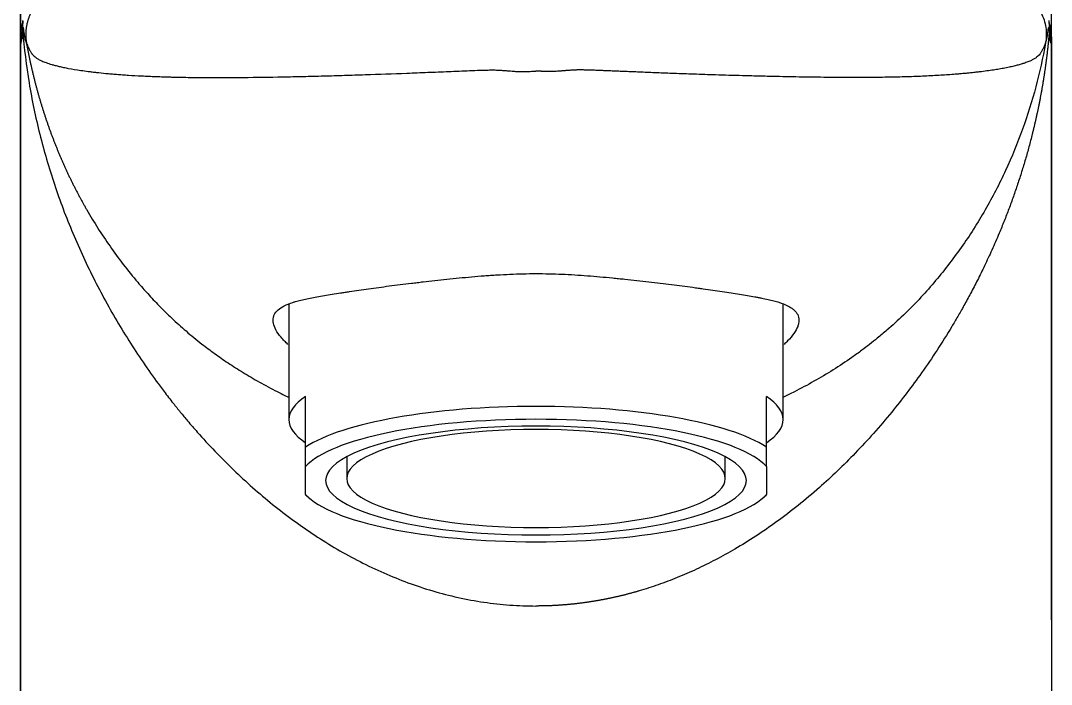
# Model space of a CAD drawing. Extents: x 0 to 790, y 0 to 579.
# Drawn here: x 170.19 to 219.19, y 287.2 to 318.75 of the extents above; entities that cross this region are included whole.
import ezdxf

# ---------------------------------------------------------------- set-up
doc = ezdxf.new("R2010")
doc.units = 0
doc.header["$LTSCALE"] = 10
doc.header["$MEASUREMENT"] = 0
doc.layers.add('1', color=7, linetype='CONTINUOUS')

msp = doc.modelspace()

# ---------------------------------------------------------------- linework, layer by layer
at = {"layer": '1', "color": 7, "linetype": 'Continuous', "lineweight": -3}
for p, q in [((182.94, 305.267), (182.94, 299.786)), ((206.44, 299.786), (206.44, 305.265)), ((183.74, 298.475), (183.74, 300.889)), ((205.64, 298.475), (205.64, 300.889)), ((185.69, 298.017), (185.69, 296.985)), ((203.69, 296.985), (203.69, 298.017)), ((183.74, 296.221), (183.74, 297.557)), ((205.64, 297.557), (205.64, 296.221)), ((183.74, 296.212), (183.852, 296.108)), ((205.529, 296.108), (205.64, 296.212))]:
    msp.add_line(p, q, dxfattribs=at)
for centre, major_axis, start_param, end_param in [((194.69, 299.786), (-11.75, 0), 5.912046, 6.654324), ((194.69, 299.786), (-11.75, 0), 2.770454, 3.512732), ((194.69, 297.372), (-11.75, 0), 4.712389, 5.912046), ((194.69, 297.372), (11.75, 0), 0.371139, 1.570796), ((194.69, 296.889), (-11.25, 0), 4.712389, 6.051729), ((194.69, 296.889), (-10, 0), 4.712389, 7.853982), ((194.69, 296.889), (11.25, 0), 0.231456, 1.570796), ((194.69, 296.889), (10, 0), 4.712389, 7.853982), ((194.69, 296.985), (-9, 0), 4.712389, 7.853982), ((194.69, 296.985), (9, 0), 4.712389, 7.853982), ((194.69, 296.889), (-11.25, 0), 0.231456, 1.570796), ((194.69, 296.889), (11.25, 0), 4.712389, 6.051729)]:
    msp.add_ellipse(centre, major_axis=major_axis, ratio=0.258819, start_param=start_param, end_param=end_param, dxfattribs=at)
for points, knots in [([(170.19, 317.975), (170.19, 317.979), (170.19, 317.986), (170.19, 317.996), (170.19, 318.007), (170.19, 318.017), (170.19, 318.029), (170.19, 318.04), (170.19, 318.051), (170.19, 318.063), (170.19, 318.075), (170.19, 318.087), (170.19, 318.099), (170.19, 318.112), (170.19, 318.125), (170.19, 318.138), (170.19, 318.151), (170.19, 318.164), (170.19, 318.178), (170.19, 318.192), (170.19, 318.206), (170.19, 318.22), (170.19, 318.235), (170.19, 318.249), (170.19, 318.264), (170.19, 318.279), (170.19, 318.295), (170.19, 318.31), (170.19, 318.326), (170.19, 318.342), (170.19, 318.358), (170.19, 318.375), (170.19, 318.391), (170.19, 318.408), (170.19, 318.425), (170.19, 318.442), (170.19, 318.46), (170.19, 318.478), (170.19, 318.495), (170.19, 318.514), (170.19, 318.532), (170.19, 318.551), (170.19, 318.569), (170.19, 318.588), (170.19, 318.607), (170.19, 318.627), (170.19, 318.647), (170.19, 318.666), (170.19, 318.686), (170.19, 318.707), (170.19, 318.727), (170.19, 318.748), (170.19, 318.769), (170.19, 318.79), (170.19, 318.896), (170.19, 319.099), (170.19, 319.427), (170.19, 319.789), (170.19, 320.182), (170.19, 320.605), (170.19, 321.057), (170.19, 321.543), (170.19, 322.056), (170.19, 322.595), (170.19, 323.015), (170.19, 323.304), (170.19, 323.448), (170.19, 323.595), (170.19, 323.72), (170.19, 323.827), (170.19, 323.921), (170.19, 324.031), (170.19, 324.156), (170.19, 324.245), (170.19, 324.292)], [0, 0, 0, 0, 0.004687, 0.009375, 0.014065, 0.018756, 0.023449, 0.028144, 0.03284, 0.037538, 0.042238, 0.046939, 0.051643, 0.056348, 0.061055, 0.065763, 0.070474, 0.075187, 0.079901, 0.084618, 0.089336, 0.094057, 0.09878, 0.103505, 0.108232, 0.112961, 0.117693, 0.122427, 0.127163, 0.131901, 0.136642, 0.141385, 0.146131, 0.150879, 0.155629, 0.160382, 0.165138, 0.169896, 0.174657, 0.17942, 0.184186, 0.188955, 0.193726, 0.198501, 0.203278, 0.208057, 0.21284, 0.217626, 0.222414, 0.227206, 0.232, 0.236797, 0.241598, 0.246401, 0.251208, 0.313105, 0.37536, 0.438032, 0.501184, 0.563216, 0.625874, 0.689209, 0.753273, 0.815777, 0.87945, 0.89511, 0.910852, 0.926678, 0.942588, 0.95084, 0.960707, 0.97219, 0.985287, 1, 1, 1, 1]), ([(219.19, 317.975), (219.19, 318.156), (219.19, 318.436), (219.19, 319.174), (219.19, 319.631), (219.19, 320.306), (219.19, 320.446), (219.19, 320.736), (219.19, 320.886), (219.19, 321.197), (219.19, 321.437), (219.19, 321.687), (219.19, 321.856), (219.19, 321.942), (219.19, 322.374), (219.19, 322.919), (219.19, 323.593), (219.19, 323.89), (219.19, 324.04), (219.19, 324.091), (219.19, 324.191), (219.19, 324.242), (219.19, 324.292)], [0, 0, 0, 0, 0.25, 0.25, 0.5, 0.5, 0.5625, 0.5625, 0.625, 0.625, 0.6875, 0.71875, 0.71875, 0.75, 0.75, 0.875, 0.9375, 0.96875, 0.96875, 0.984375, 0.984375, 1, 1, 1, 1]), ([(171.726, 320.156), (171.719, 320.153), (171.705, 320.146), (171.685, 320.136), (171.664, 320.125), (171.643, 320.114), (171.62, 320.102), (171.598, 320.089), (171.575, 320.076), (171.551, 320.062), (171.527, 320.047), (171.503, 320.032), (171.478, 320.016), (171.453, 319.999), (171.427, 319.982), (171.401, 319.963), (171.374, 319.944), (171.347, 319.924), (171.32, 319.903), (171.292, 319.881), (171.264, 319.859), (171.236, 319.835), (171.208, 319.81), (171.18, 319.785), (171.151, 319.758), (171.122, 319.73), (171.093, 319.701), (171.064, 319.671), (171.035, 319.64), (171.006, 319.608), (170.978, 319.575), (170.949, 319.54), (170.921, 319.504), (170.892, 319.467), (170.864, 319.429), (170.837, 319.39), (170.81, 319.349), (170.783, 319.308), (170.757, 319.265), (170.731, 319.22), (170.706, 319.175), (170.678, 319.121), (170.647, 319.059), (170.616, 318.988), (170.588, 318.918), (170.562, 318.849), (170.539, 318.78), (170.519, 318.711), (170.501, 318.643), (170.485, 318.576), (170.472, 318.51), (170.461, 318.446), (170.452, 318.382), (170.445, 318.319), (170.439, 318.258), (170.436, 318.198), (170.434, 318.14), (170.433, 318.083), (170.434, 318.028), (170.436, 317.974), (170.439, 317.921), (170.444, 317.87), (170.449, 317.821), (170.455, 317.773), (170.462, 317.727), (170.467, 317.696), (170.47, 317.681)], [0, 0, 0, 0, 0.007445, 0.015132, 0.023062, 0.031238, 0.039661, 0.048333, 0.057255, 0.066431, 0.075861, 0.085547, 0.095492, 0.105697, 0.116163, 0.126892, 0.137886, 0.149146, 0.160673, 0.172469, 0.184535, 0.196872, 0.209481, 0.222362, 0.235516, 0.248944, 0.262645, 0.27662, 0.290868, 0.30539, 0.320183, 0.335249, 0.350584, 0.366188, 0.38206, 0.398196, 0.414595, 0.431253, 0.448169, 0.465338, 0.482756, 0.50042, 0.526634, 0.55243, 0.577794, 0.602715, 0.627182, 0.651185, 0.674717, 0.69777, 0.72034, 0.742422, 0.764013, 0.78511, 0.805711, 0.825817, 0.845428, 0.864544, 0.883168, 0.901301, 0.918948, 0.93611, 0.952791, 0.968997, 0.984732, 1, 1, 1, 1]), ([(170.206, 318.241), (170.206, 318.241), (170.206, 318.241), (170.216, 318.33), (170.232, 318.419), (170.262, 318.54), (170.27, 318.573), (170.28, 318.605)], [0, 0, 0, 0, 0.000091, 0.000091, 0.732758, 0.732758, 1, 1, 1, 1]), ([(170.288, 318.265), (170.288, 318.272), (170.287, 318.287), (170.285, 318.31), (170.284, 318.333), (170.283, 318.357), (170.282, 318.38), (170.281, 318.403), (170.281, 318.426), (170.281, 318.45), (170.281, 318.473), (170.281, 318.497), (170.282, 318.521), (170.283, 318.544), (170.284, 318.568), (170.285, 318.592), (170.287, 318.616), (170.288, 318.639), (170.29, 318.663), (170.293, 318.687), (170.295, 318.711), (170.298, 318.735), (170.3, 318.752), (170.301, 318.76), (170.302, 318.761)], [0, 0, 0, 0, 0.046115, 0.092374, 0.138775, 0.185316, 0.231997, 0.278815, 0.325768, 0.372854, 0.420073, 0.467421, 0.514896, 0.562498, 0.610223, 0.65807, 0.706037, 0.754121, 0.80232, 0.850632, 0.899055, 0.947587, 0.996225, 1, 1, 1, 1]), ([(219.092, 318.265), (219.102, 318.382), (219.103, 318.549), (219.085, 318.714), (219.079, 318.761)], [0, 0, 0, 0, 0.711681, 1, 1, 1, 1]), ([(219.174, 318.241), (219.174, 318.241), (219.174, 318.241), (219.164, 318.33), (219.148, 318.419), (219.119, 318.54), (219.11, 318.571), (219.101, 318.603)], [0, 0, 0, 0, 0.000185, 0.000185, 0.735749, 0.735749, 1, 1, 1, 1]), ([(170.223, 317.702), (170.219, 317.812), (170.222, 317.924), (170.241, 318.097), (170.25, 318.157), (170.261, 318.216)], [0, 0, 0, 0, 0.656437, 0.656437, 1, 1, 1, 1]), ([(170.223, 317.702), (170.231, 317.746), (170.24, 317.791), (170.249, 317.847), (170.251, 317.859), (170.255, 317.882), (170.26, 317.916), (170.265, 317.962), (170.269, 318.003), (170.271, 318.021), (170.272, 318.033), (170.272, 318.039), (170.274, 318.07), (170.278, 318.119), (170.281, 318.168), (170.285, 318.216), (170.287, 318.24), (170.288, 318.265)], [0, 0, 0, 0, 0.25, 0.25, 0.3125, 0.3125, 0.375, 0.5, 0.5625, 0.59375, 0.59375, 0.625, 0.625, 0.75, 0.875, 0.875, 1, 1, 1, 1]), ([(170.47, 317.681), (170.455, 317.718), (170.428, 317.806), (170.396, 317.963), (170.369, 318.125), (170.352, 318.247), (170.34, 318.326), (170.331, 318.374), (170.323, 318.407), (170.316, 318.424), (170.309, 318.421), (170.302, 318.396), (170.295, 318.346), (170.291, 318.295), (170.288, 318.265)], [0, 0, 0, 0, 0.125, 0.25, 0.375, 0.5, 0.5625, 0.625, 0.6875, 0.75, 0.8125, 0.875, 0.9375, 1, 1, 1, 1]), ([(170.288, 318.265), (170.356, 317.438), (170.56, 315.791), (171.068, 313.353), (171.65, 311.361), (172.205, 309.798), (172.666, 308.642), (173.169, 307.504), (173.712, 306.385), (174.296, 305.286), (174.917, 304.208), (175.576, 303.153), (176.272, 302.122), (176.898, 301.263), (177.406, 300.607), (177.78, 300.143), (178.161, 299.684), (178.703, 299.057), (179.422, 298.274), (180.301, 297.393), (181.215, 296.549), (182.165, 295.746), (183.48, 294.734), (185.213, 293.591), (187.06, 292.641), (188.599, 292.02), (189.78, 291.628), (190.985, 291.317), (192.209, 291.091), (193.446, 290.954), (194.276, 290.923), (194.69, 290.923)], [0, 0, 0, 0, 0.0625, 0.125, 0.1875, 0.21875, 0.25, 0.28125, 0.3125, 0.34375, 0.375, 0.40625, 0.4375, 0.46875, 0.486328, 0.5, 0.513672, 0.53125, 0.5625, 0.59375, 0.625, 0.65625, 0.6875, 0.75, 0.8125, 0.84375, 0.875, 0.90625, 0.9375, 0.96875, 1, 1, 1, 1]), ([(219.092, 318.265), (219.088, 318.211), (219.079, 318.102), (219.064, 317.94), (219.049, 317.779), (219.032, 317.617), (219.015, 317.456), (218.997, 317.295), (218.978, 317.134), (218.958, 316.974), (218.938, 316.814), (218.916, 316.654), (218.894, 316.494), (218.871, 316.334), (218.847, 316.175), (218.822, 316.016), (218.797, 315.858), (218.77, 315.7), (218.743, 315.542), (218.715, 315.384), (218.687, 315.226), (218.657, 315.069), (218.627, 314.912), (218.595, 314.756), (218.564, 314.6), (218.531, 314.444), (218.497, 314.288), (218.463, 314.133), (218.428, 313.978), (218.393, 313.823), (218.356, 313.669), (218.319, 313.515), (218.244, 313.211), (218.127, 312.76), (217.959, 312.163), (217.779, 311.568), (217.588, 310.977), (217.385, 310.388), (217.171, 309.803), (216.946, 309.222), (216.678, 308.568), (216.369, 307.86), (216.024, 307.117), (215.685, 306.43), (215.357, 305.799), (215.043, 305.222), (214.746, 304.698), (214.105, 303.611), (213.098, 302.068), (211.824, 300.393), (210.754, 299.138), (209.889, 298.203), (209.029, 297.345), (208.123, 296.512), (207.168, 295.707), (206.158, 294.936), (205.155, 294.244), (204.183, 293.642), (203.241, 293.119), (202.326, 292.667), (201.414, 292.27), (200.507, 291.927), (199.877, 291.724), (199.531, 291.623), (199.466, 291.604), (199.4, 291.585), (199.335, 291.567), (199.269, 291.549), (199.204, 291.531), (199.138, 291.513), (199.073, 291.496), (199.007, 291.479), (198.942, 291.462), (198.876, 291.445), (198.811, 291.429), (198.745, 291.413), (198.68, 291.397), (198.614, 291.382), (198.548, 291.367), (198.483, 291.352), (198.417, 291.337), (198.352, 291.323), (198.286, 291.308), (198.221, 291.294), (198.155, 291.281), (198.089, 291.267), (198.024, 291.254), (197.958, 291.241), (197.893, 291.229), (197.827, 291.216), (197.761, 291.204), (197.696, 291.192), (197.63, 291.18), (197.565, 291.169), (197.499, 291.158), (197.434, 291.147), (197.368, 291.137), (197.302, 291.126), (197.237, 291.116), (197.171, 291.106), (197.106, 291.097), (197.04, 291.088), (196.975, 291.078), (196.909, 291.07), (196.844, 291.061), (196.778, 291.053), (196.713, 291.045), (196.647, 291.037), (196.582, 291.03), (196.516, 291.022), (196.451, 291.015), (196.386, 291.009), (196.32, 291.002), (196.255, 290.996), (196.189, 290.99), (196.124, 290.984), (196.059, 290.979), (195.993, 290.974), (195.928, 290.969), (195.863, 290.964), (195.797, 290.96), (195.732, 290.955), (195.667, 290.951), (195.602, 290.948), (195.536, 290.944), (195.471, 290.941), (195.406, 290.938), (195.341, 290.936), (195.276, 290.933), (195.211, 290.931), (195.145, 290.929), (195.08, 290.928), (195.015, 290.926), (194.95, 290.925), (194.885, 290.924), (194.82, 290.924), (194.755, 290.923), (194.712, 290.923), (194.69, 290.923)], [0, 0, 0, 0, 0.004089, 0.008175, 0.012257, 0.016334, 0.020408, 0.024478, 0.028544, 0.032606, 0.036664, 0.040719, 0.044769, 0.048816, 0.05286, 0.056899, 0.060935, 0.064967, 0.068995, 0.07302, 0.077041, 0.081058, 0.085072, 0.089082, 0.093088, 0.097091, 0.10109, 0.105085, 0.109077, 0.113065, 0.11705, 0.121031, 0.125009, 0.14058, 0.156168, 0.171771, 0.187389, 0.203023, 0.218671, 0.234335, 0.250016, 0.271953, 0.292542, 0.311779, 0.329656, 0.346162, 0.361286, 0.375021, 0.441279, 0.500002, 0.533512, 0.565521, 0.596019, 0.625002, 0.658248, 0.690154, 0.720731, 0.749998, 0.776296, 0.801922, 0.826898, 0.851246, 0.874994, 0.876707, 0.878418, 0.880128, 0.881837, 0.883544, 0.885249, 0.886953, 0.888656, 0.890357, 0.892057, 0.893755, 0.895452, 0.897147, 0.898841, 0.900533, 0.902225, 0.903915, 0.905603, 0.90729, 0.908976, 0.91066, 0.912344, 0.914026, 0.915706, 0.917385, 0.919063, 0.92074, 0.922416, 0.92409, 0.925763, 0.927435, 0.929106, 0.930776, 0.932444, 0.934111, 0.935777, 0.937442, 0.939106, 0.940769, 0.942431, 0.944091, 0.945751, 0.947409, 0.949067, 0.950723, 0.952379, 0.954033, 0.955686, 0.957339, 0.95899, 0.960641, 0.96229, 0.963939, 0.965587, 0.967233, 0.968879, 0.970524, 0.972169, 0.973812, 0.975454, 0.977096, 0.978737, 0.980377, 0.982016, 0.983655, 0.985293, 0.98693, 0.988566, 0.990201, 0.991836, 0.99347, 0.995104, 0.996736, 0.998369, 1, 1, 1, 1]), ([(219.158, 317.702), (219.156, 317.711), (219.153, 317.729), (219.148, 317.755), (219.143, 317.782), (219.138, 317.809), (219.133, 317.836), (219.129, 317.863), (219.124, 317.891), (219.121, 317.918), (219.118, 317.942), (219.115, 317.962), (219.114, 317.978), (219.112, 317.995), (219.111, 318.013), (219.109, 318.028), (219.108, 318.042), (219.107, 318.057), (219.106, 318.083), (219.104, 318.11), (219.102, 318.141), (219.099, 318.17), (219.096, 318.212), (219.094, 318.245), (219.092, 318.265)], [0, 0, 0, 0, 0.050215, 0.100306, 0.150278, 0.200139, 0.249893, 0.299547, 0.349756, 0.399667, 0.449289, 0.477255, 0.506209, 0.536154, 0.56709, 0.599022, 0.616471, 0.641438, 0.673916, 0.748819, 0.781513, 0.831459, 0.89862, 1, 1, 1, 1]), ([(219.158, 317.702), (219.162, 317.812), (219.158, 317.924), (219.14, 318.097), (219.131, 318.157), (219.119, 318.216)], [0, 0, 0, 0, 0.656437, 0.656437, 1, 1, 1, 1]), ([(170.19, 302.752), (170.19, 302.909), (170.19, 303.369), (170.19, 304.121), (170.19, 304.997), (170.19, 305.849), (170.19, 306.678), (170.19, 307.484), (170.19, 308.268), (170.19, 309.032), (170.19, 309.773), (170.19, 310.49), (170.19, 311.183), (170.19, 311.851), (170.19, 312.495), (170.19, 313.114), (170.19, 313.594), (170.19, 313.949), (170.19, 314.188), (170.19, 314.423), (170.19, 314.652), (170.19, 314.875), (170.19, 315.094), (170.19, 315.307), (170.19, 315.515), (170.19, 315.679), (170.19, 315.801), (170.19, 315.884), (170.19, 315.967), (170.19, 316.049), (170.19, 316.13), (170.19, 316.21), (170.19, 316.29), (170.19, 316.368), (170.19, 316.446), (170.19, 316.524), (170.19, 316.6), (170.19, 316.676), (170.19, 316.751), (170.19, 316.826), (170.19, 316.899), (170.19, 316.972), (170.19, 317.044), (170.19, 317.116), (170.19, 317.186), (170.19, 317.256), (170.19, 317.325), (170.19, 317.394), (170.19, 317.461), (170.19, 317.528), (170.19, 317.594), (170.19, 317.66), (170.19, 317.725), (170.19, 317.789), (170.19, 317.852), (170.19, 317.914), (170.19, 317.955), (170.19, 317.976)], [0, 0, 0, 0, 0.021711, 0.06384, 0.10566, 0.147216, 0.188556, 0.229725, 0.270773, 0.312124, 0.353399, 0.394649, 0.435921, 0.477265, 0.518729, 0.560363, 0.602212, 0.620024, 0.637803, 0.655552, 0.673275, 0.690973, 0.708651, 0.726311, 0.743958, 0.761593, 0.769041, 0.776503, 0.78398, 0.79147, 0.798976, 0.806496, 0.814032, 0.821583, 0.82915, 0.836732, 0.84433, 0.851945, 0.859577, 0.867225, 0.87489, 0.882572, 0.890271, 0.897988, 0.905723, 0.913475, 0.921246, 0.929036, 0.936844, 0.94467, 0.952516, 0.960381, 0.968265, 0.976169, 0.984093, 0.992036, 1, 1, 1, 1]), ([(170.192, 317.894), (170.193, 317.809), (170.197, 317.751), (170.208, 317.673), (170.216, 317.668), (170.223, 317.702)], [0, 0, 0, 0, 0.435247, 0.435247, 1, 1, 1, 1]), ([(170.47, 317.681), (170.474, 317.655), (170.484, 317.602), (170.499, 317.522), (170.514, 317.443), (170.529, 317.364), (170.544, 317.284), (170.56, 317.205), (170.576, 317.126), (170.592, 317.047), (170.608, 316.968), (170.625, 316.889), (170.642, 316.81), (170.659, 316.732), (170.676, 316.653), (170.694, 316.574), (170.712, 316.496), (170.73, 316.417), (170.748, 316.339), (170.767, 316.261), (170.786, 316.183), (170.805, 316.104), (170.824, 316.026), (170.844, 315.949), (170.863, 315.871), (170.883, 315.793), (170.904, 315.715), (170.924, 315.638), (170.945, 315.56), (170.966, 315.483), (170.987, 315.406), (171.009, 315.328), (171.03, 315.251), (171.052, 315.174), (171.074, 315.097), (171.097, 315.021), (171.119, 314.944), (171.142, 314.867), (171.165, 314.791), (171.189, 314.715), (171.212, 314.638), (171.236, 314.562), (171.26, 314.486), (171.284, 314.41), (171.309, 314.334), (171.334, 314.259), (171.358, 314.183), (171.384, 314.108), (171.409, 314.032), (171.435, 313.957), (171.461, 313.882), (171.487, 313.807), (171.513, 313.732), (171.539, 313.657), (171.566, 313.583), (171.593, 313.508), (171.62, 313.434), (171.648, 313.359), (171.676, 313.285), (171.703, 313.211), (171.732, 313.137), (171.76, 313.064), (171.789, 312.99), (171.817, 312.916), (171.846, 312.843), (171.876, 312.77), (171.905, 312.697), (171.935, 312.624), (171.965, 312.551), (171.995, 312.478), (172.025, 312.406), (172.056, 312.333), (172.086, 312.261), (172.117, 312.189), (172.149, 312.117), (172.18, 312.045), (172.212, 311.973), (172.244, 311.902), (172.276, 311.83), (172.308, 311.759), (172.34, 311.688), (172.373, 311.617), (172.406, 311.546), (172.439, 311.475), (172.473, 311.405), (172.506, 311.334), (172.54, 311.264), (172.574, 311.194), (172.608, 311.124), (172.643, 311.054), (172.677, 310.984), (172.712, 310.915), (172.747, 310.846), (172.783, 310.777), (172.818, 310.708), (172.854, 310.639), (172.89, 310.57), (172.926, 310.501), (172.962, 310.433), (172.999, 310.365), (173.035, 310.297), (173.072, 310.229), (173.109, 310.161), (173.147, 310.094), (173.184, 310.026), (173.222, 309.959), (173.26, 309.892), (173.298, 309.825), (173.492, 309.488), (173.86, 308.879), (174.438, 308.012), (175.07, 307.151), (175.673, 306.405), (176.244, 305.755), (176.78, 305.185), (177.385, 304.59), (178.065, 303.978), (178.744, 303.422), (179.413, 302.921), (180.063, 302.469), (180.776, 302.013), (181.552, 301.557), (182.275, 301.171), (182.742, 300.94), (182.925, 300.853)], [0, 0, 0, 0, 0.003713, 0.007426, 0.011137, 0.014848, 0.018558, 0.022267, 0.025975, 0.029682, 0.033389, 0.037094, 0.040798, 0.044502, 0.048204, 0.051905, 0.055605, 0.059304, 0.063002, 0.066699, 0.070394, 0.074089, 0.077782, 0.081474, 0.085164, 0.088853, 0.092541, 0.096228, 0.099913, 0.103597, 0.10728, 0.110961, 0.114641, 0.118319, 0.121996, 0.125671, 0.129345, 0.133017, 0.136688, 0.140357, 0.144025, 0.147691, 0.151355, 0.155018, 0.158679, 0.162339, 0.165997, 0.169653, 0.173307, 0.17696, 0.180611, 0.184261, 0.187908, 0.191554, 0.195198, 0.19884, 0.202481, 0.20612, 0.209756, 0.213391, 0.217025, 0.220656, 0.224285, 0.227913, 0.231539, 0.235162, 0.238784, 0.242404, 0.246022, 0.249638, 0.253253, 0.256865, 0.260475, 0.264084, 0.26769, 0.271294, 0.274897, 0.278497, 0.282096, 0.285692, 0.289287, 0.292879, 0.296469, 0.300058, 0.303644, 0.307229, 0.310811, 0.314391, 0.31797, 0.321546, 0.32512, 0.328692, 0.332262, 0.33583, 0.339396, 0.342959, 0.34652, 0.350079, 0.353635, 0.357189, 0.360741, 0.364291, 0.367838, 0.371383, 0.374925, 0.378465, 0.382003, 0.385538, 0.389071, 0.435708, 0.483558, 0.532616, 0.582892, 0.615834, 0.65178, 0.690752, 0.732775, 0.777849, 0.811687, 0.848051, 0.886924, 0.928275, 0.972054, 1, 1, 1, 1]), ([(170.47, 317.681), (170.483, 317.649), (170.504, 317.6), (170.526, 317.549), (170.542, 317.514), (170.55, 317.496), (170.574, 317.443), (170.592, 317.407), (170.616, 317.36), (170.621, 317.35), (170.63, 317.331), (170.646, 317.302), (170.674, 317.253), (170.701, 317.212), (170.724, 317.18), (170.732, 317.17), (170.749, 317.148), (170.794, 317.094), (170.855, 317.037), (170.957, 316.965), (170.996, 316.94), (171.063, 316.902), (171.087, 316.89), (171.139, 316.864), (171.194, 316.837), (171.258, 316.81), (171.326, 316.783), (171.363, 316.769), (171.48, 316.728), (171.568, 316.699), (171.721, 316.655), (171.775, 316.64), (171.891, 316.61), (171.953, 316.595), (172.085, 316.564), (172.156, 316.548), (172.269, 316.524), (172.308, 316.516), (172.389, 316.5), (172.43, 316.492), (172.645, 316.452), (172.838, 316.42), (173.167, 316.372), (173.284, 316.356), (173.469, 316.332), (173.533, 316.324), (173.665, 316.309), (173.732, 316.301), (173.942, 316.278), (174.09, 316.262), (174.328, 316.24), (174.409, 316.232), (174.578, 316.218), (174.665, 316.21), (174.845, 316.196), (174.937, 316.189), (175.126, 316.175), (175.223, 316.168), (175.52, 316.149), (175.727, 316.137), (176.052, 316.121), (176.163, 316.116), (176.389, 316.106), (176.62, 316.096), (176.861, 316.088), (177.045, 316.082), (177.107, 316.08), (177.233, 316.077), (177.548, 316.068), (177.878, 316.062), (178.219, 316.056), (178.288, 316.056), (178.427, 316.054), (178.497, 316.053), (178.709, 316.051), (178.852, 316.05), (179.141, 316.048), (179.286, 316.048), (179.58, 316.048), (179.727, 316.048), (180.174, 316.049), (180.475, 316.051), (181.391, 316.059), (182.017, 316.069), (182.974, 316.087), (183.296, 316.094), (183.945, 316.109), (184.271, 316.117), (184.762, 316.13), (184.926, 316.134), (185.254, 316.144), (185.418, 316.149), (185.91, 316.164), (186.239, 316.174), (187.227, 316.207), (187.888, 316.231), (188.714, 316.263), (188.88, 316.269), (189.211, 316.282), (189.376, 316.289), (189.873, 316.309), (190.204, 316.322), (190.703, 316.343), (190.869, 316.35), (191.202, 316.365), (191.536, 316.379), (191.913, 316.393), (192.123, 316.399), (192.208, 316.401), (192.25, 316.403), (192.377, 316.406), (192.462, 316.407), (192.591, 316.408), (192.634, 316.408), (192.722, 316.407), (192.811, 316.406), (192.902, 316.402), (192.972, 316.398), (192.995, 316.397), (193.043, 316.394), (193.115, 316.389), (193.19, 316.382), (193.265, 316.376), (193.291, 316.374), (193.342, 316.37), (193.367, 316.367), (193.445, 316.361), (193.497, 316.357), (193.576, 316.351), (193.603, 316.349), (193.657, 316.345), (193.684, 316.343), (193.765, 316.338), (193.818, 316.335), (193.924, 316.331), (193.977, 316.329), (194.054, 316.329), (194.079, 316.328), (194.129, 316.329), (194.177, 316.329), (194.222, 316.331), (194.255, 316.332), (194.265, 316.333), (194.286, 316.334), (194.379, 316.338), (194.458, 316.344), (194.536, 316.349), (194.552, 316.35), (194.581, 316.352), (194.595, 316.352), (194.638, 316.354), (194.664, 316.355), (194.69, 316.355)], [0, 0, 0, 0, 0.0625, 0.09375, 0.09375, 0.125, 0.125, 0.1875, 0.1875, 0.203125, 0.203125, 0.21875, 0.25, 0.28125, 0.28125, 0.296875, 0.296875, 0.3125, 0.375, 0.375, 0.40625, 0.40625, 0.421875, 0.421875, 0.4375, 0.453125, 0.453125, 0.46875, 0.46875, 0.5, 0.5, 0.515625, 0.515625, 0.53125, 0.53125, 0.546875, 0.546875, 0.554688, 0.554688, 0.5625, 0.5625, 0.59375, 0.59375, 0.609375, 0.609375, 0.617188, 0.617188, 0.625, 0.625, 0.640625, 0.640625, 0.648438, 0.648438, 0.65625, 0.65625, 0.664063, 0.664063, 0.671875, 0.671875, 0.6875, 0.6875, 0.695313, 0.695313, 0.703125, 0.710938, 0.710938, 0.714844, 0.714844, 0.71875, 0.734375, 0.734375, 0.738281, 0.738281, 0.742188, 0.742188, 0.75, 0.75, 0.757813, 0.757813, 0.765625, 0.765625, 0.78125, 0.78125, 0.8125, 0.8125, 0.828125, 0.828125, 0.84375, 0.84375, 0.851563, 0.851563, 0.859375, 0.859375, 0.875, 0.875, 0.90625, 0.90625, 0.914063, 0.914063, 0.921875, 0.921875, 0.9375, 0.9375, 0.945312, 0.945312, 0.953125, 0.960937, 0.962891, 0.962891, 0.964844, 0.964844, 0.96875, 0.96875, 0.970703, 0.970703, 0.972656, 0.974609, 0.974609, 0.975586, 0.975586, 0.976562, 0.978516, 0.978516, 0.979492, 0.979492, 0.980469, 0.980469, 0.982422, 0.982422, 0.983398, 0.983398, 0.984375, 0.984375, 0.986328, 0.986328, 0.988281, 0.988281, 0.989258, 0.989258, 0.990234, 0.991211, 0.991211, 0.991699, 0.991699, 0.992187, 0.996094, 0.996094, 0.99707, 0.99707, 0.998047, 0.998047, 1, 1, 1, 1]), ([(218.911, 317.681), (218.908, 317.675), (218.904, 317.663), (218.888, 317.625), (218.864, 317.569), (218.832, 317.499), (218.802, 317.435), (218.773, 317.376), (218.743, 317.318), (218.712, 317.261), (218.677, 317.207), (218.633, 317.148), (218.574, 317.083), (218.491, 317.011), (218.385, 316.938), (218.252, 316.866), (218.087, 316.794), (217.904, 316.728), (217.713, 316.669), (217.521, 316.617), (217.303, 316.564), (217.057, 316.512), (216.792, 316.462), (216.51, 316.415), (216.209, 316.37), (215.92, 316.332), (215.66, 316.302), (215.451, 316.279), (215.241, 316.257), (215.032, 316.238), (214.824, 316.219), (214.579, 316.199), (214.287, 316.177), (213.936, 316.154), (213.564, 316.132), (213.173, 316.113), (212.763, 316.096), (212.327, 316.081), (211.872, 316.069), (211.402, 316.06), (210.881, 316.052), (210.313, 316.048), (209.703, 316.047), (209.118, 316.05), (208.297, 316.056), (207.255, 316.07), (206.133, 316.092), (205.232, 316.114), (204.529, 316.132), (203.866, 316.151), (203.093, 316.175), (202.23, 316.204), (201.298, 316.238), (200.585, 316.266), (200.062, 316.286), (199.699, 316.301), (199.356, 316.315), (199.044, 316.328), (198.761, 316.34), (198.503, 316.35), (198.259, 316.361), (198.029, 316.37), (197.812, 316.379), (197.585, 316.388), (197.351, 316.396), (197.112, 316.404), (196.934, 316.407), (196.811, 316.408), (196.737, 316.408), (196.664, 316.407), (196.593, 316.406), (196.486, 316.403), (196.339, 316.394), (196.19, 316.382), (196.077, 316.373), (196.001, 316.366), (195.926, 316.36), (195.851, 316.354), (195.76, 316.347), (195.651, 316.34), (195.525, 316.333), (195.415, 316.33), (195.322, 316.328), (195.246, 316.329), (195.172, 316.33), (195.1, 316.333), (195.043, 316.336), (195, 316.339), (194.973, 316.341), (194.946, 316.343), (194.92, 316.345), (194.894, 316.346), (194.869, 316.348), (194.845, 316.349), (194.822, 316.351), (194.799, 316.352), (194.776, 316.353), (194.754, 316.354), (194.732, 316.354), (194.711, 316.355), (194.697, 316.355), (194.69, 316.355)], [0, 0, 0, 0, 0.011078, 0.022155, 0.069678, 0.109747, 0.143335, 0.175167, 0.205243, 0.233567, 0.260143, 0.28497, 0.317311, 0.348435, 0.378344, 0.40704, 0.434526, 0.460798, 0.479249, 0.497382, 0.515199, 0.532705, 0.549903, 0.564429, 0.579314, 0.594562, 0.603054, 0.611158, 0.618874, 0.626199, 0.633131, 0.639666, 0.649715, 0.659758, 0.669793, 0.679818, 0.689835, 0.699843, 0.710239, 0.720302, 0.730031, 0.74254, 0.754265, 0.765203, 0.775357, 0.799213, 0.820352, 0.832778, 0.844415, 0.85527, 0.865345, 0.882124, 0.897009, 0.910015, 0.916115, 0.921867, 0.927274, 0.932338, 0.936606, 0.940657, 0.94449, 0.948108, 0.951512, 0.954705, 0.958762, 0.962489, 0.965902, 0.967092, 0.96825, 0.969377, 0.970474, 0.971542, 0.974399, 0.977301, 0.978491, 0.979672, 0.980842, 0.982003, 0.983154, 0.985102, 0.987064, 0.989032, 0.990216, 0.991385, 0.992532, 0.993656, 0.994756, 0.995198, 0.995627, 0.996043, 0.996448, 0.996843, 0.997227, 0.997602, 0.997967, 0.998324, 0.998673, 0.999015, 0.999349, 0.999678, 1, 1, 1, 1]), ([(218.911, 317.681), (218.786, 316.986), (218.478, 315.606), (217.846, 313.582), (217.177, 311.946), (216.556, 310.677), (216.048, 309.748), (215.498, 308.842), (214.908, 307.962), (214.278, 307.109), (213.61, 306.287), (212.904, 305.497), (212.159, 304.743), (211.491, 304.132), (210.95, 303.678), (210.552, 303.362), (210.148, 303.055), (209.575, 302.643), (208.82, 302.143), (207.909, 301.6), (207.118, 301.176), (206.629, 300.936), (206.456, 300.853)], [0, 0, 0, 0, 0.097357, 0.194714, 0.29207, 0.340749, 0.389427, 0.438105, 0.486784, 0.535462, 0.584141, 0.632819, 0.681497, 0.730176, 0.757557, 0.778854, 0.800151, 0.827533, 0.876211, 0.924889, 0.973568, 1, 1, 1, 1]), ([(219.189, 317.894), (219.189, 317.894), (219.189, 317.89), (219.189, 317.884), (219.189, 317.875), (219.188, 317.866), (219.188, 317.857), (219.188, 317.849), (219.188, 317.841), (219.187, 317.833), (219.187, 317.825), (219.187, 317.817), (219.186, 317.81), (219.186, 317.803), (219.186, 317.796), (219.185, 317.789), (219.185, 317.783), (219.184, 317.777), (219.184, 317.77), (219.183, 317.765), (219.183, 317.759), (219.183, 317.753), (219.182, 317.748), (219.182, 317.743), (219.181, 317.738), (219.181, 317.734), (219.18, 317.729), (219.18, 317.725), (219.179, 317.721), (219.178, 317.715), (219.177, 317.708), (219.176, 317.701), (219.174, 317.695), (219.173, 317.69), (219.172, 317.686), (219.17, 317.683), (219.169, 317.681), (219.167, 317.68), (219.166, 317.68), (219.165, 317.681), (219.163, 317.683), (219.162, 317.686), (219.16, 317.691), (219.159, 317.696), (219.158, 317.7), (219.158, 317.702)], [0, 0, 0, 0, 0.000474, 0.016693, 0.032903, 0.049102, 0.06529, 0.081469, 0.097638, 0.113798, 0.129949, 0.146092, 0.162225, 0.178351, 0.194469, 0.210578, 0.226681, 0.242776, 0.258865, 0.274946, 0.291022, 0.307091, 0.323155, 0.339213, 0.355266, 0.371313, 0.387356, 0.403395, 0.419429, 0.435459, 0.473891, 0.512194, 0.550374, 0.588432, 0.626373, 0.664199, 0.701914, 0.739521, 0.777022, 0.814422, 0.851723, 0.888929, 0.926041, 0.963064, 1, 1, 1, 1]), ([(219.19, 317.976), (219.19, 317.972), (219.19, 317.965), (219.19, 317.954), (219.19, 317.943), (219.19, 317.933), (219.189, 317.923), (219.189, 317.913), (219.189, 317.903), (219.189, 317.897), (219.189, 317.894)], [0, 0, 0, 0, 0.12579, 0.251481, 0.377073, 0.502571, 0.627975, 0.753289, 0.878514, 1, 1, 1, 1]), ([(219.19, 303.017), (219.19, 303.112), (219.19, 303.549), (219.19, 304.163), (219.19, 304.894), (219.19, 305.545), (219.19, 306.304), (219.19, 307.162), (219.19, 308.12), (219.19, 309.162), (219.19, 310.271), (219.19, 311.418), (219.19, 312.581), (219.19, 313.389), (219.19, 313.881), (219.19, 314.076), (219.19, 314.285), (219.19, 314.562), (219.19, 314.879), (219.19, 315.205), (219.19, 315.47), (219.19, 315.694), (219.19, 315.909), (219.19, 316.146), (219.19, 316.412), (219.19, 316.672), (219.19, 316.907), (219.19, 317.103), (219.19, 317.276), (219.19, 317.429), (219.19, 317.561), (219.19, 317.676), (219.19, 317.773), (219.19, 317.854), (219.19, 317.92), (219.19, 317.959), (219.19, 317.976)], [0, 0, 0, 0, 0.013472, 0.061549, 0.087574, 0.119558, 0.157495, 0.201381, 0.25121, 0.308659, 0.371942, 0.441042, 0.515932, 0.596615, 0.60983, 0.624358, 0.640198, 0.657349, 0.688739, 0.715724, 0.738304, 0.756483, 0.774711, 0.796647, 0.822291, 0.85164, 0.874646, 0.895834, 0.915206, 0.932762, 0.948503, 0.962429, 0.974542, 0.984841, 0.993327, 1, 1, 1, 1]), ([(182.896, 303.361), (182.84, 303.413), (182.787, 303.465), (182.676, 303.579), (182.621, 303.64), (182.52, 303.761), (182.474, 303.82), (182.353, 303.994), (182.293, 304.104), (182.212, 304.313), (182.191, 304.412), (182.19, 304.553), (182.195, 304.598), (182.209, 304.665), (182.216, 304.686), (182.23, 304.729), (182.239, 304.75), (182.289, 304.854), (182.349, 304.93), (182.508, 305.07), (182.606, 305.135), (182.841, 305.255), (182.978, 305.31), (183.154, 305.367), (183.174, 305.374), (183.214, 305.386), (183.234, 305.392), (183.296, 305.411), (183.339, 305.422), (183.47, 305.457), (183.561, 305.48), (183.848, 305.543), (184.055, 305.583), (184.504, 305.663), (184.746, 305.705), (185.133, 305.768), (185.267, 305.789), (185.439, 305.816), (185.474, 305.822), (185.544, 305.832), (185.649, 305.849), (185.757, 305.865), (186.118, 305.919), (186.42, 305.962), (187.049, 306.05), (187.375, 306.094), (188.054, 306.182), (188.405, 306.226), (188.861, 306.281), (188.953, 306.292), (189.137, 306.314), (189.229, 306.325), (189.508, 306.357), (189.695, 306.379), (190.262, 306.442), (190.646, 306.482), (191.428, 306.559), (191.825, 306.594), (192.33, 306.632), (192.431, 306.64), (192.634, 306.654), (192.737, 306.661), (193.043, 306.679), (193.248, 306.69), (193.864, 306.717), (194.276, 306.728), (194.69, 306.728)], [0, 0, 0, 0, 0.021526, 0.021526, 0.047276, 0.047276, 0.073025, 0.073025, 0.124524, 0.124524, 0.176022, 0.176022, 0.201772, 0.201772, 0.214646, 0.214646, 0.227521, 0.227521, 0.279019, 0.279019, 0.330518, 0.330518, 0.382017, 0.382017, 0.388454, 0.388454, 0.394891, 0.394891, 0.407766, 0.407766, 0.433515, 0.433515, 0.485014, 0.485014, 0.536513, 0.536513, 0.562262, 0.562262, 0.568699, 0.568699, 0.575136, 0.588011, 0.588011, 0.63951, 0.63951, 0.691008, 0.691008, 0.742507, 0.742507, 0.755382, 0.755382, 0.768256, 0.768256, 0.794006, 0.794006, 0.845504, 0.845504, 0.897003, 0.897003, 0.909877, 0.909877, 0.922752, 0.922752, 0.948501, 0.948501, 1, 1, 1, 1]), ([(194.69, 306.728), (195.104, 306.728), (195.514, 306.717), (196.328, 306.682), (196.732, 306.657), (197.533, 306.596), (197.93, 306.561), (198.423, 306.513), (198.521, 306.503), (198.668, 306.488), (198.717, 306.483), (198.815, 306.473), (199.059, 306.448), (199.298, 306.422), (199.867, 306.359), (200.236, 306.316), (200.955, 306.229), (201.305, 306.185), (201.815, 306.118), (201.983, 306.096), (202.231, 306.063), (202.313, 306.052), (202.476, 306.03), (202.556, 306.019), (202.954, 305.963), (203.256, 305.92), (203.831, 305.834), (204.104, 305.791), (204.619, 305.707), (204.862, 305.666), (205.147, 305.615), (205.203, 305.605), (205.312, 305.584), (205.473, 305.554), (205.623, 305.523), (205.815, 305.481), (205.906, 305.459), (206.079, 305.413), (206.161, 305.389), (206.394, 305.313), (206.531, 305.259), (206.68, 305.184), (206.708, 305.168), (206.763, 305.137), (206.79, 305.121), (206.865, 305.072), (206.91, 305.037), (207.03, 304.932), (207.09, 304.856), (207.17, 304.693), (207.19, 304.606), (207.19, 304.466), (207.186, 304.418), (207.171, 304.343), (207.161, 304.305), (207.149, 304.266), (207.14, 304.24), (207.135, 304.227), (207.09, 304.107), (207.029, 303.997), (206.869, 303.767), (206.77, 303.648), (206.598, 303.47), (206.541, 303.414), (206.481, 303.357)], [0, 0, 0, 0, 0.051418, 0.051418, 0.102836, 0.102836, 0.154254, 0.154254, 0.167108, 0.167108, 0.173535, 0.173535, 0.179962, 0.205671, 0.205671, 0.257089, 0.257089, 0.308507, 0.308507, 0.334216, 0.334216, 0.34707, 0.34707, 0.359925, 0.359925, 0.411343, 0.411343, 0.462761, 0.462761, 0.514178, 0.514178, 0.527033, 0.527033, 0.539887, 0.565596, 0.565596, 0.591305, 0.591305, 0.617014, 0.617014, 0.668432, 0.668432, 0.681286, 0.681286, 0.694141, 0.694141, 0.71985, 0.71985, 0.771268, 0.771268, 0.822686, 0.822686, 0.848394, 0.848394, 0.861249, 0.867676, 0.867676, 0.874103, 0.874103, 0.925521, 0.925521, 0.976939, 0.976939, 1, 1, 1, 1]), ([(219.19, 291.312), (219.19, 291.339), (219.19, 291.398), (219.19, 291.5), (219.19, 291.63), (219.19, 291.796), (219.19, 291.999), (219.19, 292.237), (219.19, 292.512), (219.19, 293.075), (219.19, 294.052), (219.19, 295.199), (219.19, 296.211), (219.19, 296.913), (219.19, 297.488), (219.19, 297.945), (219.19, 298.326), (219.19, 298.671), (219.19, 299.016), (219.19, 299.359), (219.19, 299.701), (219.19, 300.042), (219.19, 300.361), (219.19, 300.659), (219.19, 300.918), (219.19, 301.271), (219.19, 301.773), (219.19, 302.393), (219.19, 302.824), (219.19, 303.017)], [0, 0, 0, 0, 0.006777, 0.01445, 0.025113, 0.038765, 0.055405, 0.075034, 0.097651, 0.123256, 0.214233, 0.340036, 0.409753, 0.469002, 0.517787, 0.556116, 0.585818, 0.615519, 0.64522, 0.67492, 0.70462, 0.734321, 0.764023, 0.788449, 0.81285, 0.832741, 0.882408, 0.94705, 1, 1, 1, 1]), ([(170.19, 291.424), (170.19, 291.515), (170.19, 291.702), (170.19, 291.987), (170.19, 292.277), (170.19, 292.568), (170.19, 293.202), (170.19, 294.171), (170.19, 295.331), (170.19, 296.333), (170.19, 297.017), (170.19, 297.525), (170.19, 297.868), (170.19, 298.216), (170.19, 298.567), (170.19, 298.886), (170.19, 299.168), (170.19, 299.414), (170.19, 299.659), (170.19, 299.902), (170.19, 300.145), (170.19, 300.631), (170.19, 301.353), (170.19, 302.14), (170.19, 302.602), (170.19, 302.752)], [0, 0, 0, 0, 0.023095, 0.047819, 0.072536, 0.097248, 0.121955, 0.234813, 0.346197, 0.421865, 0.495881, 0.525632, 0.55587, 0.586597, 0.617817, 0.649533, 0.671602, 0.693626, 0.715608, 0.737547, 0.759446, 0.781306, 0.869869, 0.957534, 1, 1, 1, 1]), ([(170.19, 290.262), (170.19, 290.291), (170.19, 290.347), (170.19, 290.434), (170.19, 290.522), (170.19, 290.612), (170.19, 290.704), (170.19, 290.798), (170.19, 290.895), (170.19, 290.993), (170.19, 291.093), (170.19, 291.195), (170.19, 291.299), (170.19, 291.376), (170.19, 291.417), (170.19, 291.424)], [0, 0, 0, 0, 0.072403, 0.14654, 0.222412, 0.300017, 0.379358, 0.460434, 0.543246, 0.627794, 0.714079, 0.8021, 0.891859, 0.983355, 1, 1, 1, 1]), ([(219.19, 290.262), (219.19, 290.298), (219.19, 290.37), (219.19, 290.481), (219.19, 290.597), (219.19, 290.718), (219.19, 290.844), (219.19, 290.975), (219.19, 291.11), (219.19, 291.223), (219.19, 291.291), (219.19, 291.312)], [0, 0, 0, 0, 0.10102, 0.206757, 0.31721, 0.432378, 0.552259, 0.676855, 0.806163, 0.940186, 1, 1, 1, 1]), ([(170.191, 290.262), (170.191, 290.204), (170.191, 290.088), (170.191, 289.914), (170.191, 289.74), (170.191, 289.566), (170.191, 289.391), (170.191, 289.217), (170.191, 289.043), (170.191, 288.868), (170.191, 288.694), (170.191, 288.52), (170.191, 288.345), (170.191, 288.171), (170.191, 287.997), (170.191, 287.822), (170.191, 287.648), (170.191, 287.473), (170.191, 287.299), (170.191, 287.125), (170.191, 286.95), (170.191, 286.776), (170.191, 286.601), (170.191, 286.427), (170.191, 286.252), (170.191, 286.078), (170.191, 285.904), (170.191, 285.729), (170.191, 285.555), (170.191, 285.38), (170.191, 285.206), (170.191, 285.031), (170.191, 284.857), (170.191, 284.682), (170.191, 284.507), (170.191, 284.333), (170.191, 284.158), (170.191, 283.984), (170.191, 283.809), (170.191, 283.635), (170.191, 283.46), (170.191, 283.285), (170.191, 283.111), (170.191, 282.936), (170.191, 282.761), (170.191, 282.587), (170.191, 282.412), (170.191, 282.237), (170.191, 282.063), (170.191, 281.888), (170.191, 281.713), (170.191, 281.539), (170.191, 281.364), (170.191, 281.189), (170.191, 281.015), (170.191, 280.84), (170.191, 280.665), (170.191, 280.49), (170.191, 280.315), (170.191, 280.141), (170.191, 279.966), (170.191, 279.791), (170.191, 279.616), (170.191, 279.441), (170.191, 279.267), (170.191, 279.092), (170.191, 278.917), (170.191, 278.742), (170.191, 278.567), (170.191, 278.392), (170.191, 278.217), (170.191, 278.043), (170.191, 277.868), (170.191, 277.693), (170.191, 277.518), (170.191, 277.343), (170.191, 277.168), (170.191, 276.993), (170.191, 276.818), (170.191, 276.643), (170.191, 276.468), (170.191, 276.293), (170.191, 276.118), (170.191, 275.943), (170.191, 275.768), (170.191, 275.593), (170.191, 275.418), (170.191, 275.243), (170.191, 275.068), (170.191, 274.893), (170.191, 274.718), (170.191, 274.543), (170.191, 274.368), (170.191, 274.193), (170.191, 274.017), (170.191, 273.842), (170.191, 273.667), (170.191, 273.492), (170.191, 273.317), (170.191, 273.142), (170.191, 272.967), (170.191, 272.792), (170.191, 272.616), (170.191, 272.441), (170.191, 272.266), (170.191, 272.091), (170.191, 271.916), (170.191, 271.74), (170.191, 271.565), (170.191, 271.39), (170.191, 271.215), (170.191, 271.04), (170.191, 270.864), (170.191, 270.689), (170.191, 270.514), (170.191, 270.339), (170.191, 270.163), (170.191, 269.988), (170.191, 269.813), (170.191, 269.637), (170.191, 269.462), (170.191, 269.287), (170.191, 269.111), (170.191, 268.936), (170.191, 268.761), (170.191, 268.585), (170.191, 268.41), (170.191, 268.235), (170.191, 268.059), (170.191, 267.884), (170.191, 267.709), (170.191, 267.533), (170.191, 267.358), (170.191, 267.182), (170.191, 267.007), (170.191, 266.832), (170.191, 266.656), (170.191, 266.481), (170.191, 266.305), (170.191, 266.13), (170.191, 265.954), (170.191, 265.779), (170.191, 265.603), (170.191, 265.428), (170.191, 265.252), (170.191, 265.077), (170.191, 264.901), (170.191, 264.726), (170.191, 264.55), (170.191, 264.375), (170.191, 264.199), (170.191, 264.024), (170.191, 263.848), (170.191, 263.673), (170.191, 263.497), (170.191, 263.321), (170.191, 263.146), (170.191, 262.97), (170.191, 262.795), (170.191, 262.619), (170.191, 262.443), (170.191, 262.268), (170.191, 262.092), (170.191, 261.916), (170.191, 261.741), (170.191, 261.565), (170.191, 261.39), (170.191, 261.214), (170.191, 261.038), (170.191, 260.862), (170.191, 260.687), (170.191, 260.511), (170.191, 260.335), (170.191, 260.16), (170.191, 259.984), (170.191, 259.808), (170.191, 259.633), (170.191, 257.451), (170.191, 254.658), (170.191, 251.924), (170.191, 251.253)], [0, 0, 0, 0, 0.004467, 0.008935, 0.013402, 0.01787, 0.022338, 0.026807, 0.031276, 0.035744, 0.040214, 0.044683, 0.049153, 0.053622, 0.058093, 0.062563, 0.067033, 0.071504, 0.075975, 0.080446, 0.084918, 0.08939, 0.093862, 0.098334, 0.102806, 0.107279, 0.111752, 0.116225, 0.120698, 0.125172, 0.129646, 0.13412, 0.138594, 0.143069, 0.147543, 0.152018, 0.156494, 0.160969, 0.165445, 0.169921, 0.174397, 0.178874, 0.18335, 0.187827, 0.192304, 0.196782, 0.201259, 0.205737, 0.210215, 0.214694, 0.219172, 0.223651, 0.22813, 0.23261, 0.237089, 0.241569, 0.246049, 0.250529, 0.25501, 0.25949, 0.263971, 0.268452, 0.272934, 0.277416, 0.281897, 0.28638, 0.290862, 0.295344, 0.299827, 0.30431, 0.308793, 0.313277, 0.317761, 0.322245, 0.326729, 0.331213, 0.335698, 0.340182, 0.344668, 0.349153, 0.353638, 0.358124, 0.36261, 0.367096, 0.371582, 0.376069, 0.380556, 0.385043, 0.38953, 0.394017, 0.398505, 0.402993, 0.407481, 0.411969, 0.416458, 0.420947, 0.425435, 0.429925, 0.434414, 0.438904, 0.443393, 0.447883, 0.452374, 0.456864, 0.461355, 0.465845, 0.470337, 0.474828, 0.479319, 0.483811, 0.488303, 0.492795, 0.497287, 0.50178, 0.506272, 0.510765, 0.515258, 0.519752, 0.524245, 0.528739, 0.533233, 0.537727, 0.542221, 0.546716, 0.551211, 0.555706, 0.560201, 0.564696, 0.569192, 0.573688, 0.578184, 0.58268, 0.587176, 0.591673, 0.596169, 0.600666, 0.605163, 0.609661, 0.614158, 0.618656, 0.623154, 0.627652, 0.63215, 0.636649, 0.641148, 0.645647, 0.650146, 0.654645, 0.659145, 0.663644, 0.668144, 0.672644, 0.677144, 0.681645, 0.686146, 0.690646, 0.695147, 0.699649, 0.70415, 0.708652, 0.713153, 0.717655, 0.722158, 0.72666, 0.731162, 0.735665, 0.740168, 0.744671, 0.749175, 0.753678, 0.758182, 0.762685, 0.767189, 0.771694, 0.776198, 0.780703, 0.785207, 0.789712, 0.948449, 1, 1, 1, 1]), ([(219.19, 290.262), (219.19, 287.695), (219.19, 282.561), (219.19, 274.86), (219.19, 267.158), (219.19, 260.645), (219.19, 255.658), (219.19, 253.237), (219.19, 252.196)], [0, 0, 0, 0, 0.202319, 0.404634, 0.606947, 0.809256, 0.917902, 1, 1, 1, 1])]:
    msp.add_open_spline(points, degree=3, knots=knots, dxfattribs=at)
for points, degree in [([(170.19, 324.014), (170.19, 321.988), (170.19, 319.961), (170.19, 317.935)], 3), ([(217.655, 320.156), (217.767, 320.102), (217.981, 319.975), (218.267, 319.735), (218.512, 319.453), (218.707, 319.134), (218.849, 318.788), (218.933, 318.424), (218.957, 318.051), (218.933, 317.803), (218.911, 317.681)], 3), ([(170.3, 318.75), (170.261, 318.216)], 1), ([(219.12, 318.216), (219.081, 318.75)], 1), ([(170.19, 317.976), (170.19, 318.063), (170.195, 318.152), (170.206, 318.241)], 3), ([(170.206, 318.241), (170.193, 317.922)], 1), ([(218.911, 317.681), (218.941, 317.754), (218.988, 317.961), (219.034, 318.29), (219.065, 318.473), (219.083, 318.387), (219.092, 318.265)], 3), ([(219.19, 317.976), (219.19, 318.063), (219.185, 318.152), (219.174, 318.241)], 3), ([(219.187, 317.922), (219.174, 318.241)], 1), ([(170.19, 317.935), (170.19, 308.711), (170.19, 299.487), (170.19, 290.262)], 3), ([(170.191, 280.861), (170.19, 317.807)], 1), ([(170.191, 317.976), (170.191, 317.946), (170.191, 317.919), (170.192, 317.894)], 3), ([(219.19, 317.935), (219.19, 288.008)], 1), ([(219.19, 317.935), (219.19, 308.711), (219.19, 299.487), (219.19, 290.262)], 3), ([(183.74, 297.557), (183.74, 297.644), (183.74, 297.83), (183.74, 298.135), (183.74, 298.358), (183.74, 298.475)], 3), ([(205.64, 297.557), (205.64, 297.644), (205.64, 297.83), (205.64, 298.135), (205.64, 298.358), (205.64, 298.475)], 3)]:
    msp.add_open_spline(points, degree=degree, dxfattribs=at)

doc.saveas('drawing.dxf')
